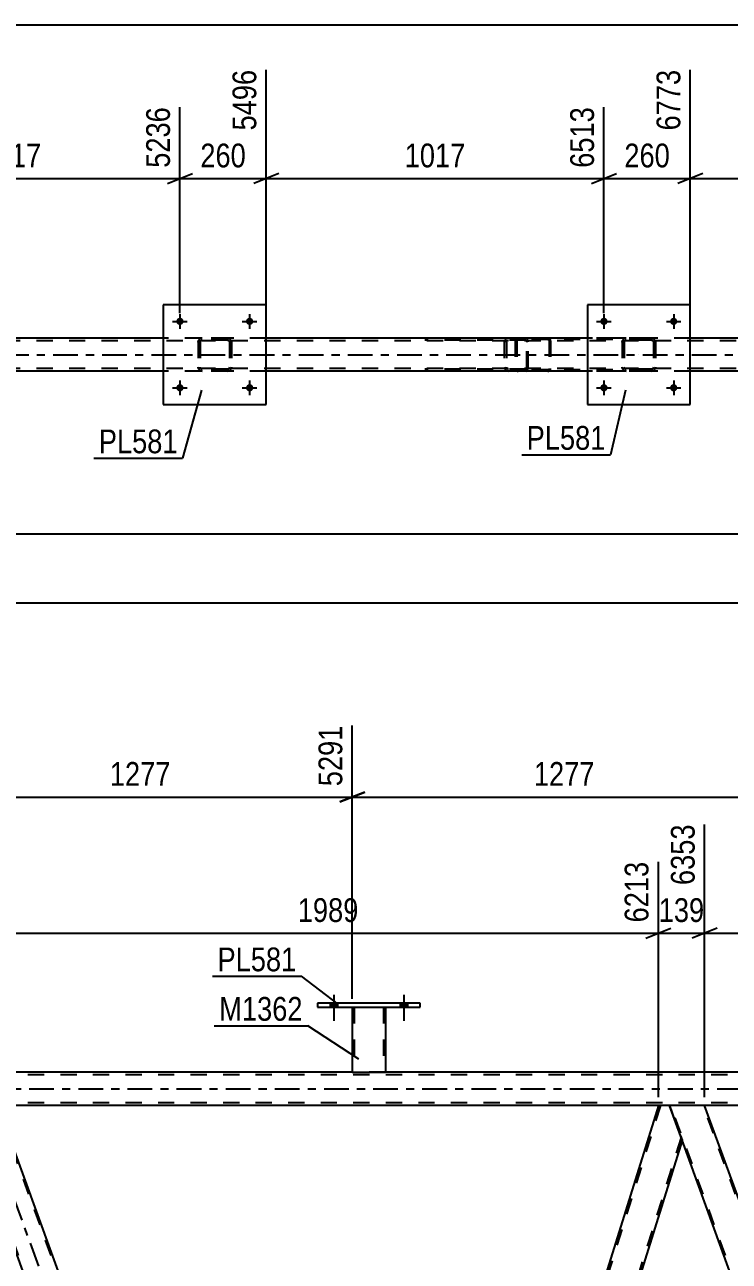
# Model space of a CAD drawing. Header units: millimetres. Extents: x 0 to 1779, y 0 to 560.
# Drawn here: x 1230.5 to 1315.4, y 406 to 555 of the extents above; entities that cross this region are included whole.
import ezdxf

# ---------------------------------------------------------------- set-up
doc = ezdxf.new("R2010")
doc.units = ezdxf.units.MM
doc.linetypes.add('DXK_LINE_DOT2', pattern=[3.9198, 1.9599, -1.9599])
doc.linetypes.add('DXK_LINE_DOT3', pattern=[5.9187, 2.979, -0.9799, 0.9799, -0.9799])
doc.styles.add('Arial Narrow', font='ARIALN.TTF', dxfattribs={"height": 0.2})

# ---------------------------------------------------------------- blocks, each defined once
blk = doc.blocks.new('Part-814185208-2599 - 2589')
at = {"color": 2, "linetype": 'Continuous'}
for p, q in [((1247.19, 517.28), (1208.51, 517.28)), ((1298.27, 517.28), (1259.59, 517.28)), ((1349.35, 517.28), (1310.67, 517.28)), ((1247.19, 513.28), (1208.51, 513.28)), ((1298.27, 513.28), (1259.59, 513.28)), ((1349.35, 513.28), (1310.67, 513.28))]:
    blk.add_line(p, q, dxfattribs=at)
at = {"color": 7, "linetype": 'DXK_LINE_DOT2'}
for p, q in [((1259.59, 517.28), (1247.19, 517.28)), ((1310.67, 517.28), (1298.27, 517.28)), ((1688.57, 516.96), (1085.95, 516.96)), ((1688.57, 513.6), (1085.95, 513.6)), ((1259.59, 513.28), (1247.19, 513.28)), ((1310.67, 513.28), (1298.27, 513.28))]:
    blk.add_line(p, q, dxfattribs=at)
at = {"color": 7, "linetype": 'DXK_LINE_DOT3'}
blk.add_line((1085.95, 515.28), (1688.57, 515.28), dxfattribs=at)
blk = doc.blocks.new('Part-814185208-2775 - 2589')
at = {"color": 2, "linetype": 'Continuous'}
for p, q in [((1310.67, 521.28), (1298.27, 521.28)), ((1298.27, 521.28), (1298.27, 509.28)), ((1310.67, 509.28), (1310.67, 521.28)), ((1298.27, 509.28), (1310.67, 509.28))]:
    blk.add_line(p, q, dxfattribs=at)
blk = doc.blocks.new('Part-814185208-2776 - 2589')
at = {"color": 7, "linetype": 'DXK_LINE_DOT2'}
for p, q in [((1302.76, 517.25), (1302.95, 517.28)), ((1302.95, 517.28), (1302.76, 517.25)), ((1302.86, 517.03), (1302.95, 517.04)), ((1305.99, 517.28), (1302.95, 517.28)), ((1305.99, 517.04), (1302.95, 517.04)), ((1305.99, 517.28), (1306.17, 517.25)), ((1306.17, 517.25), (1305.99, 517.28)), ((1305.99, 517.04), (1306.08, 517.03)), ((1302.47, 516.8), (1302.5, 516.99)), ((1302.5, 516.99), (1302.47, 516.8)), ((1302.47, 516.8), (1302.47, 513.76)), ((1302.71, 516.8), (1302.73, 516.9)), ((1302.71, 516.8), (1302.71, 513.76)), ((1302.73, 516.9), (1302.78, 516.97)), ((1302.78, 516.97), (1302.86, 517.03)), ((1306.08, 517.03), (1306.16, 516.97)), ((1306.16, 516.97), (1306.21, 516.9)), ((1306.21, 516.9), (1306.23, 516.8)), ((1306.23, 516.8), (1306.23, 513.76)), ((1306.43, 516.99), (1306.47, 516.8)), ((1306.47, 516.8), (1306.43, 516.99)), ((1306.47, 516.8), (1306.47, 513.76)), ((1302.5, 513.58), (1302.47, 513.76)), ((1302.47, 513.76), (1302.5, 513.58)), ((1302.73, 513.67), (1302.71, 513.76)), ((1302.78, 513.59), (1302.73, 513.67)), ((1302.95, 513.28), (1302.76, 513.32)), ((1302.76, 513.32), (1302.95, 513.28)), ((1302.86, 513.54), (1302.78, 513.59)), ((1302.95, 513.52), (1302.86, 513.54)), ((1305.99, 513.52), (1302.95, 513.52)), ((1305.99, 513.28), (1302.95, 513.28)), ((1306.08, 513.54), (1305.99, 513.52)), ((1306.17, 513.32), (1305.99, 513.28)), ((1305.99, 513.28), (1306.17, 513.32)), ((1306.16, 513.59), (1306.08, 513.54)), ((1306.21, 513.67), (1306.16, 513.59)), ((1306.23, 513.76), (1306.21, 513.67)), ((1306.47, 513.76), (1306.43, 513.58)), ((1306.43, 513.58), (1306.47, 513.76))]:
    blk.add_line(p, q, dxfattribs=at)
at = {"color": 7, "linetype": 'DXK_LINE_DOT3'}
blk.add_line((1304.47, 515.28), (1304.47, 515.28), dxfattribs=at)
at = {"color": 7, "linetype": 'DXK_LINE_DOT2'}
for centre, start, end in [((1302.95, 516.8), 112.5, 157.5), ((1302.95, 516.8), 112.5, 157.5), ((1305.99, 516.8), 22.5, 67.5), ((1305.99, 516.8), 22.5, 67.5), ((1302.95, 513.76), 202.5, 247.5), ((1302.95, 513.76), 202.5, 247.5), ((1305.99, 513.76), 292.5, 337.5), ((1305.99, 513.76), 292.5, 337.5)]:
    blk.add_arc(centre, 0.48, start, end, dxfattribs=at)
blk = doc.blocks.new('Part-814185208-2650 - 2589')
at = {"color": 7, "linetype": 'DXK_LINE_DOT2'}
for p, q in [((1290.86, 517.28), (1278.71, 517.28)), ((1290.86, 517.04), (1278.71, 517.04)), ((1288.77, 517.28), (1288.58, 517.25)), ((1288.68, 517.03), (1288.77, 517.04)), ((1289.59, 517.04), (1289.59, 517.28)), ((1290.97, 517.25), (1290.86, 517.28)), ((1290.86, 517.04), (1290.92, 517.03)), ((1291.06, 517.14), (1290.97, 517.25)), ((1291.11, 516.99), (1291.06, 517.14)), ((1288.29, 516.89), (1288.27, 516.8)), ((1288.27, 516.8), (1288.27, 513.76)), ((1288.31, 516.99), (1288.29, 516.89)), ((1288.52, 516.8), (1288.54, 516.9)), ((1288.52, 516.8), (1288.52, 513.76)), ((1288.54, 516.9), (1288.59, 516.97)), ((1288.59, 516.97), (1288.68, 517.03)), ((1290.92, 517.03), (1290.96, 516.97)), ((1290.96, 516.97), (1290.99, 516.9)), ((1290.99, 516.9), (1291, 516.8)), ((1291, 513.76), (1291, 516.8)), ((1291.13, 516.8), (1291.11, 516.99)), ((1291.13, 513.76), (1291.13, 516.8)), ((1290.86, 513.52), (1278.71, 513.52)), ((1290.86, 513.28), (1278.71, 513.28)), ((1288.27, 513.76), (1288.29, 513.68)), ((1288.29, 513.68), (1288.31, 513.58)), ((1288.54, 513.67), (1288.52, 513.76)), ((1288.59, 513.59), (1288.54, 513.67)), ((1288.58, 513.32), (1288.77, 513.28)), ((1288.68, 513.54), (1288.59, 513.59)), ((1288.77, 513.52), (1288.68, 513.54)), ((1289.59, 513.28), (1289.59, 513.52)), ((1290.92, 513.54), (1290.86, 513.52)), ((1290.86, 513.28), (1290.97, 513.32)), ((1290.96, 513.59), (1290.92, 513.54)), ((1290.99, 513.67), (1290.96, 513.59)), ((1290.97, 513.32), (1291.06, 513.43)), ((1291, 513.76), (1290.99, 513.67)), ((1291.06, 513.43), (1291.07, 513.46)), ((1291.07, 513.46), (1291.11, 513.58)), ((1291.11, 513.58), (1291.13, 513.76))]:
    blk.add_line(p, q, dxfattribs=at)
for centre, start, end in [((1288.76, 516.79), 111.1941, 156.1506), ((1288.76, 513.78), 203.8494, 248.8059)]:
    blk.add_arc(centre, 0.492, start, end, dxfattribs=at)
blk = doc.blocks.new('Part-814185208-2651 - 2589')
at = {"color": 7, "linetype": 'DXK_LINE_DOT2'}
for p, q in [((1289.61, 517.09), (1289.59, 516.96)), ((1289.77, 517.03), (1289.81, 517.08)), ((1289.93, 517.28), (1289.8, 517.26)), ((1289.81, 517.08), (1289.86, 517.11)), ((1289.86, 517.11), (1289.93, 517.12)), ((1305.26, 517.28), (1289.93, 517.28)), ((1305.26, 517.12), (1289.93, 517.12)), ((1293.63, 517.26), (1293.5, 517.28)), ((1293.5, 517.12), (1293.57, 517.11)), ((1293.57, 517.11), (1293.59, 517.1)), ((1293.59, 517.1), (1293.62, 517.08)), ((1293.62, 517.08), (1293.66, 517.03)), ((1293.84, 516.96), (1293.82, 517.09)), ((1289.59, 516.96), (1289.59, 513.6)), ((1289.76, 516.96), (1289.77, 517.03)), ((1289.76, 516.96), (1289.76, 513.6)), ((1293.66, 517.03), (1293.67, 516.96)), ((1293.67, 516.96), (1293.67, 513.6)), ((1293.84, 516.96), (1293.84, 513.6)), ((1289.59, 513.6), (1289.61, 513.48)), ((1289.77, 513.54), (1289.76, 513.6)), ((1289.81, 513.49), (1289.77, 513.54)), ((1289.8, 513.31), (1289.93, 513.28)), ((1289.81, 513.49), (1289.84, 513.47)), ((1289.84, 513.47), (1289.86, 513.46)), ((1289.86, 513.46), (1289.93, 513.44)), ((1305.26, 513.44), (1289.93, 513.44)), ((1305.26, 513.28), (1289.93, 513.28)), ((1293.57, 513.46), (1293.5, 513.44)), ((1293.5, 513.28), (1293.63, 513.31)), ((1293.62, 513.49), (1293.57, 513.46)), ((1293.66, 513.54), (1293.62, 513.49)), ((1293.67, 513.6), (1293.66, 513.54)), ((1293.82, 513.48), (1293.84, 513.6))]:
    blk.add_line(p, q, dxfattribs=at)
for centre, start, end in [((1289.91, 516.95), 110.7583, 155.68), ((1293.52, 516.95), 24.32, 69.2417), ((1289.91, 513.62), 204.32, 249.2417), ((1293.52, 513.62), 290.7583, 335.68)]:
    blk.add_arc(centre, 0.331, start, end, dxfattribs=at)
blk = doc.blocks.new('Bolt-814185208-2770 - 2589')
at = {"linetype": 'Continuous'}
for points in [[(1249.63, 511.29, -1), (1248.75, 511.29, -1)], [(1258.03, 511.29, -1), (1257.15, 511.29, -1)]]:
    blk.add_hatch(color=1, dxfattribs=at).paths.add_polyline_path(points)
at = {"color": 1, "linetype": 'Continuous'}
for p, q in [((1248.31, 511.29), (1250.07, 511.29)), ((1249.19, 512.17), (1249.19, 510.41)), ((1256.71, 511.29), (1258.47, 511.29)), ((1257.59, 512.17), (1257.59, 510.41))]:
    blk.add_line(p, q, dxfattribs=at)
blk = doc.blocks.new('Bolt-814185208-2769 - 2589')
at = {"linetype": 'Continuous'}
for points in [[(1249.63, 519.29, -1), (1248.75, 519.29, -1)], [(1258.03, 519.29, -1), (1257.15, 519.29, -1)]]:
    blk.add_hatch(color=1, dxfattribs=at).paths.add_polyline_path(points)
at = {"color": 1, "linetype": 'Continuous'}
for p, q in [((1249.19, 520.17), (1249.19, 518.41)), ((1257.59, 520.17), (1257.59, 518.41)), ((1248.31, 519.29), (1250.07, 519.29)), ((1256.71, 519.29), (1258.47, 519.29))]:
    blk.add_line(p, q, dxfattribs=at)
blk = doc.blocks.new('Part-814185208-2811 - 2589')
at = {"color": 2, "linetype": 'Continuous'}
for p, q in [((1259.59, 521.28), (1247.19, 521.28)), ((1247.19, 521.28), (1247.19, 509.28)), ((1259.59, 509.28), (1259.59, 521.28)), ((1247.19, 509.28), (1259.59, 509.28))]:
    blk.add_line(p, q, dxfattribs=at)
blk = doc.blocks.new('Part-814185208-2812 - 2589')
at = {"color": 7, "linetype": 'DXK_LINE_DOT2'}
for p, q in [((1251.68, 517.25), (1251.87, 517.28)), ((1251.87, 517.28), (1251.68, 517.25)), ((1251.78, 517.03), (1251.87, 517.04)), ((1254.91, 517.28), (1251.87, 517.28)), ((1254.91, 517.04), (1251.87, 517.04)), ((1254.91, 517.28), (1255.09, 517.25)), ((1255.09, 517.25), (1254.91, 517.28)), ((1254.91, 517.04), (1255, 517.03)), ((1251.39, 516.8), (1251.42, 516.99)), ((1251.42, 516.99), (1251.39, 516.8)), ((1251.39, 516.8), (1251.39, 513.76)), ((1251.63, 516.8), (1251.65, 516.9)), ((1251.63, 516.8), (1251.63, 513.76)), ((1251.65, 516.9), (1251.7, 516.97)), ((1251.7, 516.97), (1251.78, 517.03)), ((1255, 517.03), (1255.08, 516.97)), ((1255.08, 516.97), (1255.13, 516.9)), ((1255.13, 516.9), (1255.15, 516.8)), ((1255.15, 516.8), (1255.15, 513.76)), ((1255.35, 516.99), (1255.39, 516.8)), ((1255.39, 516.8), (1255.35, 516.99)), ((1255.39, 516.8), (1255.39, 513.76)), ((1251.42, 513.58), (1251.39, 513.76)), ((1251.39, 513.76), (1251.42, 513.58)), ((1251.65, 513.67), (1251.63, 513.76)), ((1251.7, 513.59), (1251.65, 513.67)), ((1251.87, 513.28), (1251.68, 513.32)), ((1251.68, 513.32), (1251.87, 513.28)), ((1251.78, 513.54), (1251.7, 513.59)), ((1251.87, 513.52), (1251.78, 513.54)), ((1254.91, 513.52), (1251.87, 513.52)), ((1254.91, 513.28), (1251.87, 513.28)), ((1255, 513.54), (1254.91, 513.52)), ((1255.09, 513.32), (1254.91, 513.28)), ((1254.91, 513.28), (1255.09, 513.32)), ((1255.08, 513.59), (1255, 513.54)), ((1255.13, 513.67), (1255.08, 513.59)), ((1255.15, 513.76), (1255.13, 513.67)), ((1255.39, 513.76), (1255.35, 513.58)), ((1255.35, 513.58), (1255.39, 513.76))]:
    blk.add_line(p, q, dxfattribs=at)
at = {"color": 7, "linetype": 'DXK_LINE_DOT3'}
blk.add_line((1253.39, 515.28), (1253.39, 515.28), dxfattribs=at)
at = {"color": 7, "linetype": 'DXK_LINE_DOT2'}
for centre, start, end in [((1251.87, 516.8), 112.5, 157.5), ((1251.87, 516.8), 112.5, 157.5), ((1254.91, 516.8), 22.5, 67.5), ((1254.91, 516.8), 22.5, 67.5), ((1251.87, 513.76), 202.5, 247.5), ((1251.87, 513.76), 202.5, 247.5), ((1254.91, 513.76), 292.5, 337.5), ((1254.91, 513.76), 292.5, 337.5)]:
    blk.add_arc(centre, 0.48, start, end, dxfattribs=at)
blk = doc.blocks.new('Bolt-814185208-2848 - 2589')
at = {"linetype": 'Continuous'}
for points in [[(1300.71, 519.29, -1), (1299.83, 519.29, -1)], [(1309.11, 519.29, -1), (1308.23, 519.29, -1)]]:
    blk.add_hatch(color=1, dxfattribs=at).paths.add_polyline_path(points)
at = {"color": 1, "linetype": 'Continuous'}
for p, q in [((1300.27, 520.17), (1300.27, 518.41)), ((1308.67, 520.17), (1308.67, 518.41)), ((1299.39, 519.29), (1301.15, 519.29)), ((1307.79, 519.29), (1309.55, 519.29))]:
    blk.add_line(p, q, dxfattribs=at)
blk = doc.blocks.new('Bolt-814185208-2849 - 2589')
at = {"linetype": 'Continuous'}
for points in [[(1300.71, 511.29, -1), (1299.83, 511.29, -1)], [(1309.11, 511.29, -1), (1308.23, 511.29, -1)]]:
    blk.add_hatch(color=1, dxfattribs=at).paths.add_polyline_path(points)
at = {"color": 1, "linetype": 'Continuous'}
for p, q in [((1299.39, 511.29), (1301.15, 511.29)), ((1300.27, 512.17), (1300.27, 510.41)), ((1307.79, 511.29), (1309.55, 511.29)), ((1308.67, 512.17), (1308.67, 510.41))]:
    blk.add_line(p, q, dxfattribs=at)
blk = doc.blocks.new('Part-814185208-3842 - 3585')
at = {"color": 7, "linetype": 'DXK_LINE_DOT3'}
blk.add_line((1272.68, 294.2), (1221.72, 434.22), dxfattribs=at)
at = {"color": 2, "linetype": 'Continuous'}
for p, q in [((1227.27, 424.82), (1223.01, 424.82)), ((1269.64, 308.42), (1227.27, 424.82)), ((1265.38, 308.42), (1224.54, 420.62))]:
    blk.add_line(p, q, dxfattribs=at)
at = {"color": 7, "linetype": 'DXK_LINE_DOT2'}
for p, q in [((1223.01, 424.82), (1224.54, 420.62)), ((1267.3, 303.6), (1223.18, 424.82)), ((1271.22, 303.6), (1227.1, 424.82)), ((1267.13, 303.6), (1265.38, 308.42)), ((1271.39, 303.6), (1269.64, 308.42)), ((1271.39, 303.6), (1267.13, 303.6))]:
    blk.add_line(p, q, dxfattribs=at)
blk = doc.blocks.new('Bolt-814185208-3597 - 3585')
at = {"linetype": 'Continuous'}
for points in [[(1267.31, 436.66), (1268.19, 436.66), (1268.19, 437.14), (1267.31, 437.14)], [(1275.71, 436.66), (1276.59, 436.66), (1276.59, 437.14), (1275.71, 437.14)]]:
    blk.add_hatch(color=1, dxfattribs=at).paths.add_polyline_path(points)
at = {"color": 1, "linetype": 'Continuous'}
for p, q in [((1267.75, 438.14), (1267.75, 435.02)), ((1276.15, 438.14), (1276.15, 435.02)), ((1267.31, 437.14), (1267.31, 436.66)), ((1268.19, 437.14), (1268.19, 436.66)), ((1275.71, 437.14), (1275.71, 436.66)), ((1276.59, 437.14), (1276.59, 436.66))]:
    blk.add_line(p, q, dxfattribs=at)
blk = doc.blocks.new('Bolt-814185208-3598 - 3585')
at = {"linetype": 'Continuous'}
for points in [[(1267.31, 436.66), (1268.19, 436.66), (1268.19, 437.14), (1267.31, 437.14)], [(1275.71, 436.66), (1276.59, 436.66), (1276.59, 437.14), (1275.71, 437.14)]]:
    blk.add_hatch(color=1, dxfattribs=at).paths.add_polyline_path(points)
at = {"color": 1, "linetype": 'Continuous'}
for p, q in [((1267.75, 438.14), (1267.75, 435.02)), ((1276.15, 438.14), (1276.15, 435.02)), ((1267.31, 437.14), (1267.31, 436.66)), ((1268.19, 437.14), (1268.19, 436.66)), ((1275.71, 437.14), (1275.71, 436.66)), ((1276.59, 437.14), (1276.59, 436.66))]:
    blk.add_line(p, q, dxfattribs=at)
blk = doc.blocks.new('Part-814185208-3745 - 3585')
at = {"color": 2, "linetype": 'Continuous'}
for p, q in [((1269.95, 436.66), (1269.95, 428.82)), ((1273.95, 436.66), (1273.95, 428.82)), ((1269.95, 428.82), (1273.95, 428.82))]:
    blk.add_line(p, q, dxfattribs=at)
at = {"color": 7, "linetype": 'DXK_LINE_DOT2'}
for p, q in [((1269.95, 436.66), (1273.95, 436.66)), ((1269.95, 436.66), (1269.95, 436.66)), ((1269.95, 436.66), (1269.95, 436.66)), ((1270.19, 436.66), (1270.19, 428.82)), ((1273.71, 436.66), (1273.71, 428.82)), ((1273.95, 436.66), (1273.95, 436.66)), ((1273.95, 436.66), (1273.95, 436.66)), ((1273.65, 428.82), (1273.69, 428.82)), ((1273.65, 428.82), (1273.69, 428.82)), ((1273.69, 428.82), (1273.71, 428.82)), ((1273.69, 428.82), (1273.71, 428.82))]:
    blk.add_line(p, q, dxfattribs=at)
blk = doc.blocks.new('Part-814185208-3750 - 3585')
at = {"color": 2, "linetype": 'Continuous'}
for p, q in [((1265.75, 437.14), (1265.75, 436.66)), ((1278.15, 437.14), (1265.75, 437.14)), ((1265.75, 436.66), (1278.15, 436.66)), ((1278.15, 436.66), (1278.15, 437.14))]:
    blk.add_line(p, q, dxfattribs=at)
blk = doc.blocks.new('Part-814185208-3821 - 3585')
at = {"color": 2, "linetype": 'Continuous'}
for p, q in [((1312.4, 424.82), (1308.15, 424.82)), ((1355.28, 307.02), (1312.4, 424.82)), ((1352.27, 303.6), (1309.68, 420.62))]:
    blk.add_line(p, q, dxfattribs=at)
at = {"color": 7, "linetype": 'DXK_LINE_DOT2'}
for p, q in [((1308.15, 424.82), (1309.68, 420.62)), ((1352.44, 303.6), (1308.32, 424.82)), ((1356.35, 303.6), (1312.23, 424.82)), ((1356.52, 303.6), (1355.28, 307.02)), ((1352.27, 303.6), (1356.52, 303.6))]:
    blk.add_line(p, q, dxfattribs=at)
blk = doc.blocks.new('Part-814185208-3837 - 3585')
at = {"color": 7, "linetype": 'DXK_LINE_DOT2'}
for p, q in [((1307.08, 424.82), (1270.26, 306.7)), ((1309.56, 420.94), (1272.98, 303.6)), ((1309.68, 420.62), (1309.69, 420.57)), ((1309.69, 420.57), (1309.68, 420.62)), ((1270.55, 308.42), (1270.13, 307.07)), ((1271.39, 303.6), (1270.13, 307.07)), ((1274.74, 308.42), (1273.24, 303.6)), ((1273.24, 303.6), (1271.39, 303.6))]:
    blk.add_line(p, q, dxfattribs=at)
at = {"color": 2, "linetype": 'Continuous'}
for p, q in [((1306.83, 424.82), (1270.55, 308.42)), ((1308.15, 424.82), (1306.83, 424.82)), ((1309.68, 420.62), (1308.15, 424.82)), ((1309.69, 420.57), (1274.74, 308.42))]:
    blk.add_line(p, q, dxfattribs=at)
blk = doc.blocks.new('Part-814185208-3881 - 3585')
at = {"color": 7, "linetype": 'DXK_LINE_DOT2'}
for p, q in [((1707.13, 428.5), (1094.91, 428.5)), ((1273.95, 428.82), (1269.95, 428.82)), ((1707.13, 425.14), (1094.91, 425.14)), ((1312.4, 424.82), (1306.83, 424.82))]:
    blk.add_line(p, q, dxfattribs=at)
at = {"color": 2, "linetype": 'Continuous'}
for p, q in [((1269.95, 428.82), (1222.87, 428.82)), ((1321.03, 428.82), (1273.95, 428.82)), ((1306.83, 424.82), (1227.27, 424.82)), ((1391.96, 424.82), (1312.4, 424.82))]:
    blk.add_line(p, q, dxfattribs=at)
at = {"color": 7, "linetype": 'DXK_LINE_DOT3'}
blk.add_line((1094.91, 426.82), (1707.13, 426.82), dxfattribs=at)
blk = doc.blocks.new('StraightDimension-814185208-8427 - 2589')
at = {"color": 7, "linetype": 'Continuous'}
for p, q in [((1208.51, 518.19), (1208.51, 549.61)), ((1249.19, 520.29), (1249.19, 545.11)), ((1210.01, 537.1), (1207.01, 535.9)), ((1208.51, 536.5), (1249.19, 536.5)), ((1247.69, 535.9), (1250.69, 537.1))]:
    blk.add_line(p, q, dxfattribs=at)
at = {"color": 0}
blk.add_wipeout([(1233.1, 537.25), (1233.1, 541.45), (1224.59, 541.45), (1224.59, 537.25)], dxfattribs=at)
at = {"color": 3, "style": 'Arial Narrow'}
blk.add_text('1017', height=2.863, dxfattribs=at).set_placement((1225.19, 537.85))
at = {"color": 0, "linetype": 'Continuous'}
blk.add_wipeout([(1248.59, 545.71), (1244.39, 545.71), (1244.39, 537.2), (1248.59, 537.2)], dxfattribs=at)
at = {"color": 3, "linetype": 'Continuous', "style": 'Arial Narrow'}
blk.add_text('5236', height=2.863, rotation=90.0002, dxfattribs=at).set_placement((1247.99, 537.8))
blk = doc.blocks.new('StraightDimension-814185208-2989 - 2589')
at = {"color": 7, "linetype": 'Continuous'}
blk.add_line((1061.67, 555.04), (1689.21, 555.04), dxfattribs=at)
blk = doc.blocks.new('StraightDimension-814185208-3000 - 2589')
at = {"color": 7, "linetype": 'Continuous'}
blk.add_line((1123.33, 493.68), (1688.57, 493.68), dxfattribs=at)
blk = doc.blocks.new('StraightDimension-814185208-3535 - 2589')
at = {"color": 7, "linetype": 'Continuous'}
blk.add_line((1062.31, 485.39), (1688.57, 485.39), dxfattribs=at)
blk = doc.blocks.new('StraightDimension-814185208-8423 - 2589')
at = {"color": 7, "linetype": 'Continuous'}
for p, q in [((1310.67, 518.28), (1310.67, 549.61)), ((1351.35, 520.29), (1351.35, 545.11)), ((1312.17, 537.1), (1309.17, 535.9)), ((1310.67, 536.5), (1351.35, 536.5)), ((1349.85, 535.9), (1352.85, 537.1))]:
    blk.add_line(p, q, dxfattribs=at)
at = {"color": 0}
blk.add_wipeout([(1335.26, 537.25), (1335.26, 541.45), (1326.75, 541.45), (1326.75, 537.25)], dxfattribs=at)
at = {"color": 3, "style": 'Arial Narrow'}
blk.add_text('1017', height=2.863, dxfattribs=at).set_placement((1327.35, 537.85))
at = {"color": 0, "linetype": 'Continuous'}
blk.add_wipeout([(1350.75, 545.71), (1346.55, 545.71), (1346.55, 537.2), (1350.75, 537.2)], dxfattribs=at)
at = {"color": 3, "linetype": 'Continuous', "style": 'Arial Narrow'}
blk.add_text('7790', height=2.863, rotation=90.0002, dxfattribs=at).set_placement((1350.15, 537.8))
blk = doc.blocks.new('StraightDimension-814185208-8424 - 2589')
at = {"color": 7, "linetype": 'Continuous'}
for p, q in [((1310.67, 518.28), (1310.67, 549.61)), ((1300.27, 520.29), (1300.27, 545.11)), ((1298.77, 535.9), (1301.77, 537.1)), ((1300.27, 536.5), (1310.67, 536.5)), ((1312.17, 537.1), (1309.17, 535.9))]:
    blk.add_line(p, q, dxfattribs=at)
at = {"color": 0}
blk.add_wipeout([(1308.81, 537.25), (1308.81, 541.45), (1302.13, 541.45), (1302.13, 537.25)], dxfattribs=at)
at = {"color": 3, "style": 'Arial Narrow'}
blk.add_text('260', height=2.863, dxfattribs=at).set_placement((1302.73, 537.85))
at = {"color": 0, "linetype": 'Continuous'}
blk.add_wipeout([(1310.07, 550.21), (1305.87, 550.21), (1305.87, 541.7), (1310.07, 541.7)], dxfattribs=at)
at = {"color": 3, "linetype": 'Continuous', "style": 'Arial Narrow'}
blk.add_text('6773', height=2.863, rotation=90.0002, dxfattribs=at).set_placement((1309.47, 542.3))
blk = doc.blocks.new('StraightDimension-814185208-8425 - 2589')
at = {"color": 7, "linetype": 'Continuous'}
for p, q in [((1259.59, 518.28), (1259.59, 549.61)), ((1300.27, 520.29), (1300.27, 545.11)), ((1261.09, 537.1), (1258.09, 535.9)), ((1259.59, 536.5), (1300.27, 536.5)), ((1298.77, 535.9), (1301.77, 537.1))]:
    blk.add_line(p, q, dxfattribs=at)
at = {"color": 0}
blk.add_wipeout([(1284.18, 537.25), (1284.18, 541.45), (1275.67, 541.45), (1275.67, 537.25)], dxfattribs=at)
at = {"color": 3, "style": 'Arial Narrow'}
blk.add_text('1017', height=2.863, dxfattribs=at).set_placement((1276.27, 537.85))
at = {"color": 0, "linetype": 'Continuous'}
blk.add_wipeout([(1299.67, 545.71), (1295.47, 545.71), (1295.47, 537.2), (1299.67, 537.2)], dxfattribs=at)
at = {"color": 3, "linetype": 'Continuous', "style": 'Arial Narrow'}
blk.add_text('6513', height=2.863, rotation=90.0002, dxfattribs=at).set_placement((1299.07, 537.8))
blk = doc.blocks.new('StraightDimension-814185208-8426 - 2589')
at = {"color": 7, "linetype": 'Continuous'}
for p, q in [((1259.59, 518.28), (1259.59, 549.61)), ((1249.19, 520.29), (1249.19, 545.11)), ((1247.69, 535.9), (1250.69, 537.1)), ((1249.19, 536.5), (1259.59, 536.5)), ((1261.09, 537.1), (1258.09, 535.9))]:
    blk.add_line(p, q, dxfattribs=at)
at = {"color": 0}
blk.add_wipeout([(1257.73, 537.25), (1257.73, 541.45), (1251.05, 541.45), (1251.05, 537.25)], dxfattribs=at)
at = {"color": 3, "style": 'Arial Narrow'}
blk.add_text('260', height=2.863, dxfattribs=at).set_placement((1251.65, 537.85))
at = {"color": 0, "linetype": 'Continuous'}
blk.add_wipeout([(1258.99, 550.21), (1254.79, 550.21), (1254.79, 541.7), (1258.99, 541.7)], dxfattribs=at)
at = {"color": 3, "linetype": 'Continuous', "style": 'Arial Narrow'}
blk.add_text('5496', height=2.863, rotation=90.0002, dxfattribs=at).set_placement((1258.39, 542.3))
blk = doc.blocks.new('StraightDimension-814185208-4755 - 3585')
at = {"color": 7, "linetype": 'Continuous'}
for p, q in [((1312.4, 425.82), (1312.4, 458.68)), ((1306.83, 425.82), (1306.83, 454.18)), ((1305.33, 444.97), (1308.33, 446.17)), ((1306.83, 445.57), (1312.4, 445.57)), ((1313.9, 446.17), (1310.9, 444.97))]:
    blk.add_line(p, q, dxfattribs=at)
at = {"color": 0}
blk.add_wipeout([(1312.96, 446.32), (1312.96, 450.52), (1306.27, 450.52), (1306.27, 446.32)], dxfattribs=at)
at = {"color": 3, "style": 'Arial Narrow'}
blk.add_text('139', height=2.863, dxfattribs=at).set_placement((1306.87, 446.92))
at = {"color": 0, "linetype": 'Continuous'}
blk.add_wipeout([(1311.8, 459.28), (1307.6, 459.28), (1307.6, 450.77), (1311.8, 450.77)], dxfattribs=at)
at = {"color": 3, "linetype": 'Continuous', "style": 'Arial Narrow'}
blk.add_text('6353', height=2.863, rotation=90.0002, dxfattribs=at).set_placement((1311.2, 451.37))
blk = doc.blocks.new('StraightDimension-814185208-4731 - 3585')
at = {"color": 7, "linetype": 'Continuous'}
for p, q in [((1227.27, 425.82), (1227.27, 458.68)), ((1306.83, 425.82), (1306.83, 454.18)), ((1228.77, 446.17), (1225.77, 444.97)), ((1227.27, 445.57), (1306.83, 445.57)), ((1305.33, 444.97), (1308.33, 446.17))]:
    blk.add_line(p, q, dxfattribs=at)
at = {"color": 0}
blk.add_wipeout([(1271.31, 446.32), (1271.31, 450.52), (1262.79, 450.52), (1262.79, 446.32)], dxfattribs=at)
at = {"color": 3, "style": 'Arial Narrow'}
blk.add_text('1989', height=2.863, dxfattribs=at).set_placement((1263.39, 446.92))
at = {"color": 0, "linetype": 'Continuous'}
blk.add_wipeout([(1306.23, 454.78), (1302.03, 454.78), (1302.03, 446.27), (1306.23, 446.27)], dxfattribs=at)
at = {"color": 3, "linetype": 'Continuous', "style": 'Arial Narrow'}
blk.add_text('6213', height=2.863, rotation=90.0002, dxfattribs=at).set_placement((1305.63, 446.87))
blk = doc.blocks.new('StraightDimension-814185208-4779 - 3585')
at = {"color": 7, "linetype": 'Continuous'}
for p, q in [((1312.4, 425.82), (1312.4, 458.68)), ((1391.96, 425.82), (1391.96, 454.18)), ((1313.9, 446.17), (1310.9, 444.97)), ((1312.4, 445.57), (1391.96, 445.57)), ((1390.46, 444.97), (1393.46, 446.17))]:
    blk.add_line(p, q, dxfattribs=at)
at = {"color": 0}
blk.add_wipeout([(1356.44, 446.32), (1356.44, 450.52), (1347.93, 450.52), (1347.93, 446.32)], dxfattribs=at)
at = {"color": 3, "style": 'Arial Narrow'}
blk.add_text('1989', height=2.863, dxfattribs=at).set_placement((1348.53, 446.92))
at = {"color": 0, "linetype": 'Continuous'}
blk.add_wipeout([(1391.36, 454.78), (1387.16, 454.78), (1387.16, 446.27), (1391.36, 446.27)], dxfattribs=at)
at = {"color": 3, "linetype": 'Continuous', "style": 'Arial Narrow'}
blk.add_text('8342', height=2.863, rotation=90.0002, dxfattribs=at).set_placement((1390.76, 446.87))
blk = doc.blocks.new('StraightDimension-814185208-10278 - 3585')
at = {"color": 7, "linetype": 'Continuous'}
for p, q in [((1269.95, 437.66), (1269.95, 470.6)), ((1321.03, 437.66), (1321.03, 470.6)), ((1271.45, 462.58), (1268.45, 461.38)), ((1269.95, 461.98), (1321.03, 461.98)), ((1319.53, 461.38), (1322.53, 462.58))]:
    blk.add_line(p, q, dxfattribs=at)
at = {"color": 0}
blk.add_wipeout([(1299.74, 462.73), (1299.74, 466.93), (1291.23, 466.93), (1291.23, 462.73)], dxfattribs=at)
at = {"color": 3, "style": 'Arial Narrow'}
blk.add_text('1277', height=2.863, dxfattribs=at).set_placement((1291.83, 463.33))
at = {"color": 0, "linetype": 'Continuous'}
blk.add_wipeout([(1320.43, 471.2), (1316.23, 471.2), (1316.23, 462.68), (1320.43, 462.68)], dxfattribs=at)
at = {"color": 3, "linetype": 'Continuous', "style": 'Arial Narrow'}
blk.add_text('6568', height=2.863, rotation=90.0002, dxfattribs=at).set_placement((1319.83, 463.28))
blk = doc.blocks.new('StraightDimension-814185208-10279 - 3585')
at = {"color": 7, "linetype": 'Continuous'}
for p, q in [((1218.87, 437.66), (1218.87, 470.6)), ((1269.95, 437.66), (1269.95, 470.6)), ((1220.37, 462.58), (1217.37, 461.38)), ((1218.87, 461.98), (1269.95, 461.98)), ((1268.45, 461.38), (1271.45, 462.58))]:
    blk.add_line(p, q, dxfattribs=at)
at = {"color": 0}
blk.add_wipeout([(1248.66, 462.73), (1248.66, 466.93), (1240.15, 466.93), (1240.15, 462.73)], dxfattribs=at)
at = {"color": 3, "style": 'Arial Narrow'}
blk.add_text('1277', height=2.863, dxfattribs=at).set_placement((1240.75, 463.33))
at = {"color": 0, "linetype": 'Continuous'}
blk.add_wipeout([(1269.35, 471.2), (1265.15, 471.2), (1265.15, 462.68), (1269.35, 462.68)], dxfattribs=at)
at = {"color": 3, "linetype": 'Continuous', "style": 'Arial Narrow'}
blk.add_text('5291', height=2.863, rotation=90.0002, dxfattribs=at).set_placement((1268.75, 463.28))
blk = doc.blocks.new('Mark-814185208-2771 - 2589')
at = {"color": 0}
blk.add_wipeout([(1300.46, 503.82), (1300.46, 506.82), (1290.96, 506.82), (1290.96, 503.82)], dxfattribs=at)
blk.add_wipeout([(1300.46, 503.82), (1300.46, 506.82), (1290.96, 506.82), (1290.96, 503.82)], dxfattribs=at)
at = {"color": 30, "linetype": 'Continuous'}
for p in [(1302.86, 511), (1290.36, 503.22)]:
    blk.add_line(p, (1301.06, 503.22), dxfattribs=at)
at = {"color": 3, "style": 'Arial Narrow'}
blk.add_text('PL581', height=2.863, dxfattribs=at).set_placement((1290.96, 503.82))
blk = doc.blocks.new('Mark-814185208-2807 - 2589')
at = {"color": 0}
blk.add_wipeout([(1248.92, 503.4), (1248.92, 506.4), (1239.42, 506.4), (1239.42, 503.4)], dxfattribs=at)
blk.add_wipeout([(1248.92, 503.4), (1248.92, 506.4), (1239.42, 506.4), (1239.42, 503.4)], dxfattribs=at)
at = {"color": 30, "linetype": 'Continuous'}
for p in [(1251.78, 511), (1238.82, 502.8)]:
    blk.add_line(p, (1249.52, 502.8), dxfattribs=at)
at = {"color": 3, "style": 'Arial Narrow'}
blk.add_text('PL581', height=2.863, dxfattribs=at).set_placement((1239.42, 503.4))
blk = doc.blocks.new('Mark-814185208-3741 - 3585')
at = {"color": 0}
blk.add_wipeout([(1263.99, 435.02), (1263.99, 438.02), (1253.93, 438.02), (1253.93, 435.02)], dxfattribs=at)
blk.add_wipeout([(1263.99, 435.02), (1263.99, 438.02), (1253.93, 438.02), (1253.93, 435.02)], dxfattribs=at)
at = {"color": 30, "linetype": 'Continuous'}
for p in [(1253.33, 434.42), (1270.76, 430.4)]:
    blk.add_line(p, (1264.59, 434.42), dxfattribs=at)
at = {"color": 3, "style": 'Arial Narrow'}
blk.add_text('M1362', height=2.863, dxfattribs=at).set_placement((1253.93, 435.02))
blk = doc.blocks.new('Mark-814185208-3746 - 3585')
at = {"color": 0}
blk.add_wipeout([(1263.22, 440.98), (1263.22, 443.98), (1253.72, 443.98), (1253.72, 440.98)], dxfattribs=at)
blk.add_wipeout([(1263.22, 440.98), (1263.22, 443.98), (1253.72, 443.98), (1253.72, 440.98)], dxfattribs=at)
at = {"color": 30, "linetype": 'Continuous'}
for p in [(1253.12, 440.38), (1268.24, 437.03)]:
    blk.add_line(p, (1263.82, 440.38), dxfattribs=at)
at = {"color": 3, "style": 'Arial Narrow'}
blk.add_text('PL581', height=2.863, dxfattribs=at).set_placement((1253.72, 440.98))

msp = doc.modelspace()

# ---------------------------------------------------------------- block references
for name in ['Part-814185208-2811 - 2589', 'Bolt-814185208-2769 - 2589', 'Part-814185208-2775 - 2589', 'Bolt-814185208-2848 - 2589', 'Part-814185208-2599 - 2589', 'Part-814185208-2812 - 2589', 'Part-814185208-2650 - 2589', 'Part-814185208-2651 - 2589', 'Part-814185208-2776 - 2589', 'Bolt-814185208-2770 - 2589', 'Bolt-814185208-2849 - 2589', 'Bolt-814185208-3597 - 3585', 'Bolt-814185208-3598 - 3585', 'Part-814185208-3750 - 3585', 'Part-814185208-3745 - 3585', 'Part-814185208-3842 - 3585', 'Part-814185208-3881 - 3585', 'Part-814185208-3837 - 3585', 'Part-814185208-3821 - 3585']:
    msp.add_blockref(name, (0, 0))

# ---------------------------------------------------------------- next in the draw order: block references
for name in ['StraightDimension-814185208-8427 - 2589', 'StraightDimension-814185208-3000 - 2589', 'StraightDimension-814185208-4755 - 3585']:
    msp.add_blockref(name, (0, 0))

# ---------------------------------------------------------------- next in the draw order: block references
for name in ['StraightDimension-814185208-2989 - 2589', 'StraightDimension-814185208-3535 - 2589', 'StraightDimension-814185208-4731 - 3585', 'StraightDimension-814185208-4779 - 3585']:
    msp.add_blockref(name, (0, 0))

# ---------------------------------------------------------------- next in the draw order: block references
for name in ['StraightDimension-814185208-8423 - 2589', 'Mark-814185208-2807 - 2589', 'Mark-814185208-2771 - 2589', 'StraightDimension-814185208-10278 - 3585']:
    msp.add_blockref(name, (0, 0))

# ---------------------------------------------------------------- next in the draw order: block references
for name in ['StraightDimension-814185208-8424 - 2589', 'StraightDimension-814185208-10279 - 3585']:
    msp.add_blockref(name, (0, 0))

# ---------------------------------------------------------------- next in the draw order: block references
for name in ['StraightDimension-814185208-8425 - 2589', 'Mark-814185208-3741 - 3585']:
    msp.add_blockref(name, (0, 0))

# ---------------------------------------------------------------- next in the draw order: block references
for name in ['StraightDimension-814185208-8426 - 2589', 'Mark-814185208-3746 - 3585']:
    msp.add_blockref(name, (0, 0))

doc.saveas('drawing.dxf')
